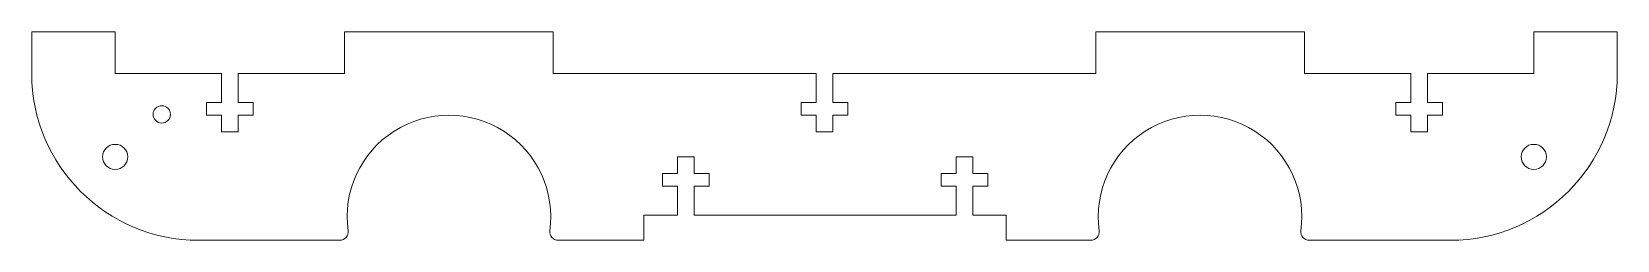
# Model space of a CAD drawing. Header units: millimetres. Extents: x 3.4 to 22.4, y 10.3 to 12.8.
import ezdxf

# ---------------------------------------------------------------- set-up
doc = ezdxf.new("R2010")
doc.units = ezdxf.units.MM

msp = doc.modelspace()

# ---------------------------------------------------------------- linework, layer by layer
at = {"color": 7, "linetype": 'Continuous', "lineweight": 15}
for p, q in [((3.359, 12.834), (3.359, 12.334)), ((4.359, 12.834), (3.359, 12.834)), ((4.359, 12.334), (4.359, 12.834)), ((7.109, 12.834), (7.109, 12.334)), ((9.609, 12.834), (7.109, 12.834)), ((9.609, 12.334), (9.609, 12.834)), ((16.109, 12.834), (16.109, 12.334)), ((18.609, 12.834), (16.109, 12.834)), ((18.609, 12.334), (18.609, 12.834)), ((21.359, 12.834), (21.359, 12.334)), ((22.359, 12.834), (21.359, 12.834)), ((22.359, 12.334), (22.359, 12.834)), ((5.634, 12.334), (4.359, 12.334)), ((5.634, 11.984), (5.634, 12.334)), ((5.834, 12.334), (5.834, 11.984)), ((7.109, 12.334), (5.834, 12.334)), ((12.759, 12.334), (9.609, 12.334)), ((12.759, 11.984), (12.759, 12.334)), ((12.959, 12.334), (12.959, 11.984)), ((16.109, 12.334), (12.959, 12.334)), ((19.884, 12.334), (18.609, 12.334)), ((19.884, 11.984), (19.884, 12.334)), ((20.084, 12.334), (20.084, 11.984)), ((21.359, 12.334), (20.084, 12.334)), ((5.454, 11.984), (5.634, 11.984)), ((5.454, 11.834), (5.454, 11.984)), ((5.834, 11.984), (6.014, 11.984)), ((6.014, 11.984), (6.014, 11.834)), ((12.579, 11.984), (12.759, 11.984)), ((12.579, 11.834), (12.579, 11.984)), ((12.959, 11.984), (13.139, 11.984)), ((13.139, 11.984), (13.139, 11.834)), ((19.704, 11.984), (19.884, 11.984)), ((19.704, 11.834), (19.704, 11.984)), ((20.084, 11.984), (20.264, 11.984)), ((20.264, 11.984), (20.264, 11.834)), ((5.634, 11.834), (5.454, 11.834)), ((5.634, 11.634), (5.634, 11.834)), ((5.834, 11.834), (5.834, 11.634)), ((6.014, 11.834), (5.834, 11.834)), ((12.759, 11.834), (12.579, 11.834)), ((12.759, 11.634), (12.759, 11.834)), ((12.959, 11.834), (12.959, 11.634)), ((13.139, 11.834), (12.959, 11.834)), ((19.884, 11.834), (19.704, 11.834)), ((19.884, 11.634), (19.884, 11.834)), ((20.084, 11.834), (20.084, 11.634)), ((20.264, 11.834), (20.084, 11.834)), ((5.834, 11.634), (5.634, 11.634)), ((12.959, 11.634), (12.759, 11.634)), ((20.084, 11.634), (19.884, 11.634)), ((11.296, 11.334), (11.096, 11.334)), ((11.096, 11.334), (11.096, 11.134)), ((11.296, 11.334), (11.296, 11.134)), ((14.636, 11.334), (14.436, 11.334)), ((14.436, 11.334), (14.436, 11.134)), ((14.636, 11.334), (14.636, 11.134)), ((11.096, 11.134), (10.916, 11.134)), ((10.916, 11.134), (10.916, 10.984)), ((11.476, 11.134), (11.296, 11.134)), ((11.476, 11.134), (11.476, 10.984)), ((14.436, 11.134), (14.256, 11.134)), ((14.256, 11.134), (14.256, 10.984)), ((14.816, 11.134), (14.636, 11.134)), ((14.816, 11.134), (14.816, 10.984)), ((11.096, 10.984), (10.916, 10.984)), ((11.096, 10.984), (11.096, 10.634)), ((11.296, 10.984), (11.296, 10.634)), ((11.476, 10.984), (11.296, 10.984)), ((14.436, 10.984), (14.256, 10.984)), ((14.436, 10.984), (14.436, 10.634)), ((14.636, 10.984), (14.636, 10.634)), ((14.816, 10.984), (14.636, 10.984)), ((10.696, 10.634), (11.096, 10.634)), ((10.696, 10.334), (10.696, 10.634)), ((11.296, 10.634), (14.436, 10.634)), ((14.636, 10.634), (15.036, 10.634)), ((15.036, 10.334), (15.036, 10.634)), ((5.359, 10.334), (7.051, 10.334)), ((9.667, 10.334), (10.696, 10.334)), ((15.036, 10.334), (16.051, 10.334)), ((18.667, 10.334), (20.359, 10.334))]:
    msp.add_line(p, q, dxfattribs=at)
for centre, radius in [((4.918, 11.843), 0.104), ((4.359, 11.334), 0.15), ((21.359, 11.334), 0.15)]:
    msp.add_circle(centre, radius, dxfattribs=at)
for centre, radius, start, end in [((5.359, 12.334), 2, 180, 270), ((20.359, 12.334), 2, 270, 0), ((8.359, 10.614), 1.22, 352.1625, 187.8375), ((17.359, 10.614), 1.22, 352.1625, 187.8375), ((7.051, 10.434), 0.1, 270, 7.8375), ((9.667, 10.434), 0.1, 172.1625, 270), ((16.051, 10.434), 0.1, 270, 7.8375), ((18.667, 10.434), 0.1, 172.1625, 270)]:
    msp.add_arc(centre, radius, start, end, dxfattribs=at)

doc.saveas('drawing.dxf')
